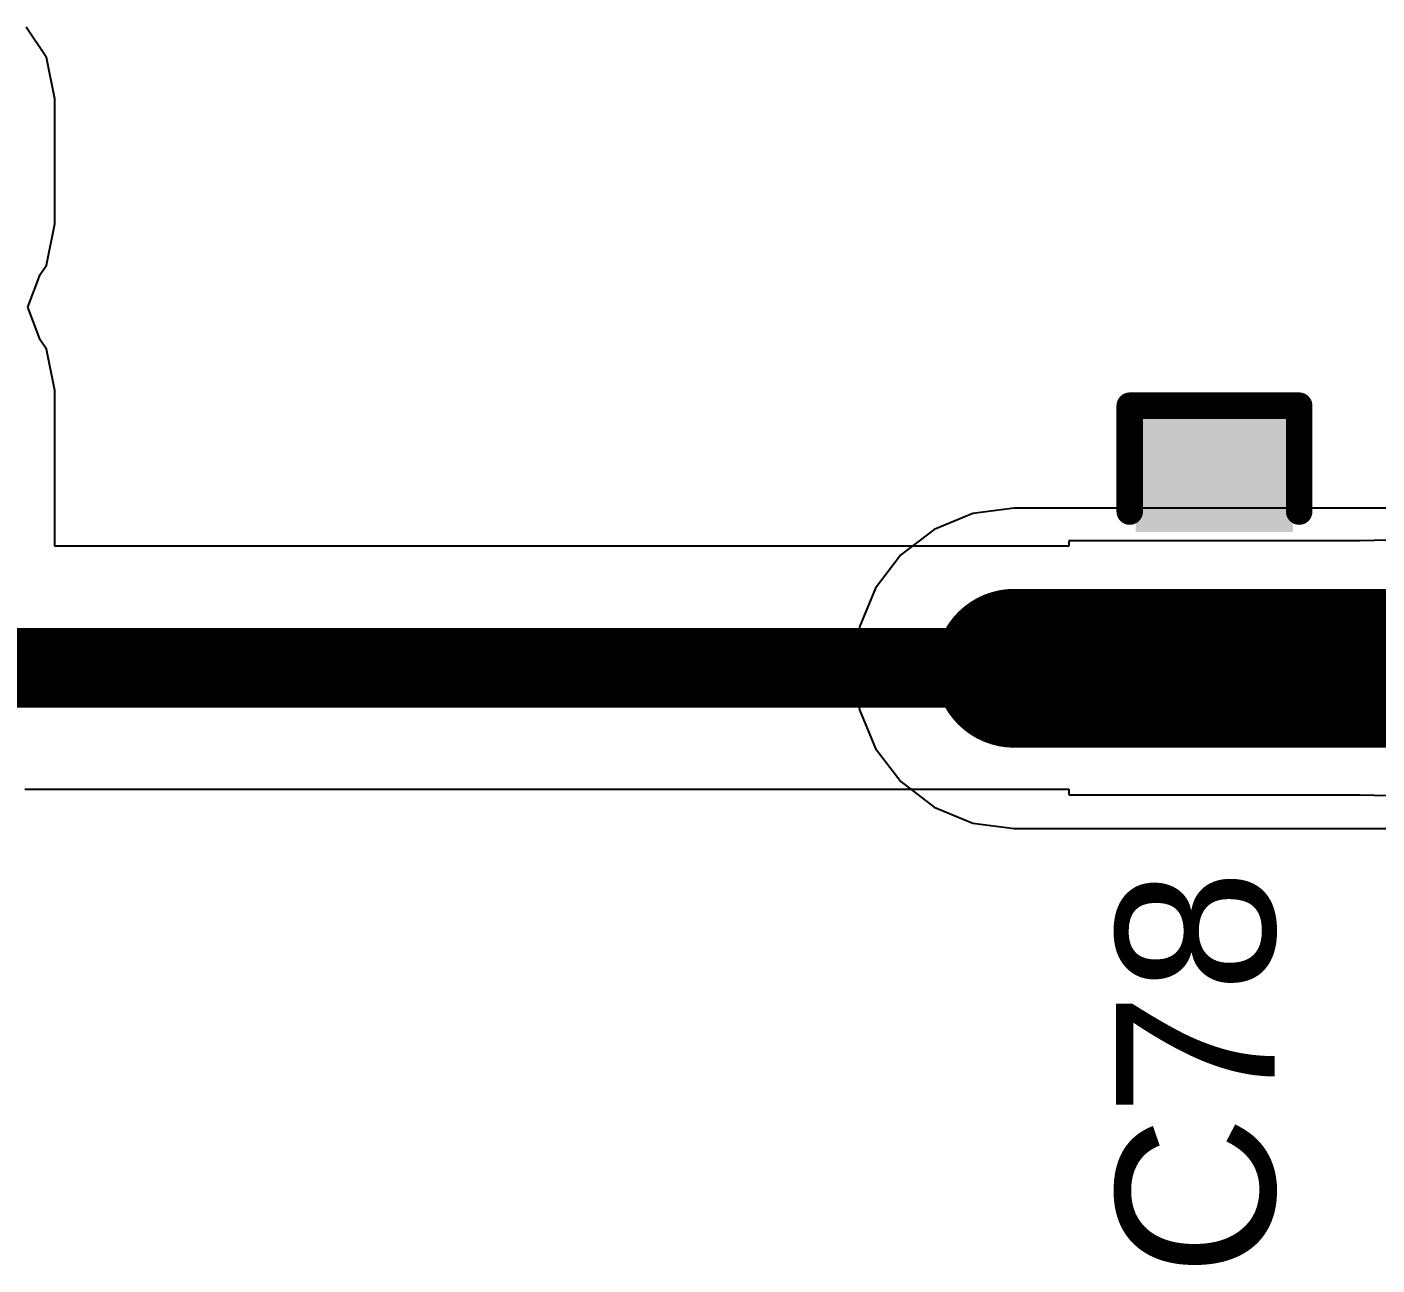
# Model space of a CAD drawing. Header units: inches. Extents: x -3 to 195, y 0 to 199.
# Drawn here: x 2.4994 to 2.7543, y 3.7621 to 3.9959 of the extents above; entities that cross this region are included whole.
import ezdxf

# ---------------------------------------------------------------- set-up
doc = ezdxf.new("R2010")
doc.units = ezdxf.units.IN
doc.header["$MEASUREMENT"] = 0
for name, color, linetype in [('Bottom Layer', 5, 'Continuous'), ('Drill Drawing', 1, 'Continuous'), ('Top Layer', 1, 'Continuous'), ('Top Overlay', 2, 'Continuous'), ('Top Paste', 8, 'Continuous'), ('Top Solder', 216, 'Continuous'), ('Via Holes', 16, 'Continuous')]:
    doc.layers.add(name, color=color, linetype=linetype)
doc.styles.add('Arial', font='', dxfattribs={"height": 0.2})
doc.styles.get('Arial').set_extended_font_data('Arial')

# ---------------------------------------------------------------- blocks, each defined once
blk = doc.blocks.new('C___0402_131')
at = {"layer": 'Top Layer'}
for points in [[(-0.0275, -0.0125), (-0.0275, 0.0125), (-0.0095, 0.0125), (-0.0095, -0.0125)], [(0.0095, -0.0125), (0.0095, 0.0125), (0.0275, 0.0125), (0.0275, -0.0125)]]:
    blk.add_hatch(color=1, dxfattribs=at).paths.add_polyline_path(points)
at = {"layer": 'Top Paste'}
for points in [[(-0.0275, -0.0125), (-0.0275, 0.0125), (-0.0095, 0.0125), (-0.0095, -0.0125)], [(0.0095, -0.0125), (0.0095, 0.0125), (0.0275, 0.0125), (0.0275, -0.0125)]]:
    blk.add_hatch(color=8, dxfattribs=at).paths.add_polyline_path(points)
at = {"layer": 'Top Solder'}
for points in [[(-0.02986, -0.01486), (-0.02986, 0.01486), (-0.00714, 0.01486), (-0.00714, -0.01486)], [(0.00714, -0.01486), (0.00714, 0.01486), (0.02986, 0.01486), (0.02986, -0.01486)]]:
    blk.add_hatch(color=216, dxfattribs=at).paths.add_polyline_path(points)
at = {"layer": 'Top Overlay'}
for points in [[(-0.031, 0.016, 0.005, 0.005, 0), (-0.031, -0.016, 0.005, 0.005, 0)], [(-0.031, 0.016, 0.005, 0.005, 0), (-0.011, 0.016, 0.005, 0.005, 0)], [(0.011, 0.016, 0.005, 0.005, 0), (0.031, 0.016, 0.005, 0.005, 0)], [(0.031, 0.016, 0.005, 0.005, 0), (0.031, -0.016, 0.005, 0.005, 0)], [(-0.031, -0.016, 0.005, 0.005, 0), (-0.011, -0.016, 0.005, 0.005, 0)], [(0.011, -0.016, 0.005, 0.005, 0), (0.031, -0.016, 0.005, 0.005, 0)]]:
    blk.add_lwpolyline(points, format="xyseb", dxfattribs=at)
for points in [[(-0.03225, 0.016, 0.0025, 0.0025, 1), (-0.02975, 0.016, 0.0025, 0.0025, 1)], [(-0.03225, 0.016, 0.0025, 0.0025, 1), (-0.02975, 0.016, 0.0025, 0.0025, 1)], [(-0.01225, 0.016, 0.0025, 0.0025, 1), (-0.00975, 0.016, 0.0025, 0.0025, 1)], [(0.00975, 0.016, 0.0025, 0.0025, 1), (0.01225, 0.016, 0.0025, 0.0025, 1)], [(0.02975, 0.016, 0.0025, 0.0025, 1), (0.03225, 0.016, 0.0025, 0.0025, 1)], [(0.02975, 0.016, 0.0025, 0.0025, 1), (0.03225, 0.016, 0.0025, 0.0025, 1)], [(-0.03225, -0.016, 0.0025, 0.0025, 1), (-0.02975, -0.016, 0.0025, 0.0025, 1)], [(-0.03225, -0.016, 0.0025, 0.0025, 1), (-0.02975, -0.016, 0.0025, 0.0025, 1)], [(-0.01225, -0.016, 0.0025, 0.0025, 1), (-0.00975, -0.016, 0.0025, 0.0025, 1)], [(0.00975, -0.016, 0.0025, 0.0025, 1), (0.01225, -0.016, 0.0025, 0.0025, 1)], [(0.02975, -0.016, 0.0025, 0.0025, 1), (0.03225, -0.016, 0.0025, 0.0025, 1)], [(0.02975, -0.016, 0.0025, 0.0025, 1), (0.03225, -0.016, 0.0025, 0.0025, 1)]]:
    blk.add_lwpolyline(points, format="xyseb", close=True, dxfattribs=at)

msp = doc.modelspace()

# ---------------------------------------------------------------- hatches: boundary and pattern name
at = {"layer": 'Bottom Layer'}
h = msp.add_hatch(color=5, dxfattribs=at)
edge = h.paths.add_edge_path()
edge.add_arc((2.68579, 3.87482), 0.01181, 0, 360)
at = {"layer": 'Top Layer'}
h = msp.add_hatch(color=1, dxfattribs=at)
edge = h.paths.add_edge_path()
edge.add_arc((2.68579, 3.87482), 0.01181, 0, 360)
at = {"layer": 'Via Holes'}
h = msp.add_hatch(color=7, dxfattribs=at)
edge = h.paths.add_edge_path()
edge.add_arc((2.68579, 3.87482), 0.00591, 0, 360)

# ---------------------------------------------------------------- linework, layer by layer
at = {"layer": 'Bottom Layer'}
for p, q in [((2.67796, 3.90405), (2.67066, 3.90102)), ((2.68579, 3.90508), (2.67796, 3.90405)), ((3.30903, 3.90508), (2.68579, 3.90508)), ((2.67066, 3.90102), (2.6644, 3.89622)), ((2.6644, 3.89622), (2.65959, 3.88995)), ((2.65959, 3.88995), (2.65657, 3.88265)), ((2.65657, 3.88265), (2.65553, 3.87482)), ((2.65553, 3.87482), (2.65657, 3.86699)), ((2.65657, 3.86699), (2.65959, 3.85969)), ((2.65959, 3.85969), (2.6644, 3.85342)), ((2.6644, 3.85342), (2.67066, 3.84861)), ((2.67066, 3.84861), (2.67796, 3.84559)), ((2.67796, 3.84559), (2.68579, 3.84456)), ((2.68579, 3.84456), (3.30903, 3.84456))]:
    msp.add_line(p, q, dxfattribs=at)
msp.add_lwpolyline([(2.68579, 3.87482, 0.03, 0.03, 0), (3, 3.87482, 0.03, 0.03, 0)], format="xyseb", dxfattribs=at)
msp.add_lwpolyline([(2.67829, 3.87482, 0.015, 0.015, 1), (2.69329, 3.87482, 0.015, 0.015, 1)], format="xyseb", close=True, dxfattribs=at)
at = {"layer": 'Drill Drawing'}
for points in [[(2.68079, 3.87982, 0.002, 0.002, 0), (2.68079, 3.88482, 0.002, 0.002, 0)], [(2.68079, 3.88482, 0.002, 0.002, 0), (2.69079, 3.88482, 0.002, 0.002, 0)], [(2.69079, 3.87982, 0.002, 0.002, 0), (2.69079, 3.88482, 0.002, 0.002, 0)], [(2.67579, 3.86982, 0.002, 0.002, 0), (2.67579, 3.87982, 0.002, 0.002, 0)], [(2.67579, 3.87982, 0.002, 0.002, 0), (2.68079, 3.87982, 0.002, 0.002, 0)], [(2.68279, 3.87782, 0.002, 0.002, 0), (2.68279, 3.88082, 0.002, 0.002, 0)], [(2.68279, 3.88082, 0.002, 0.002, 0), (2.68879, 3.88082, 0.002, 0.002, 0)], [(2.68879, 3.87782, 0.002, 0.002, 0), (2.68879, 3.88082, 0.002, 0.002, 0)], [(2.69079, 3.87982, 0.002, 0.002, 0), (2.69579, 3.87982, 0.002, 0.002, 0)], [(2.69579, 3.86982, 0.002, 0.002, 0), (2.69579, 3.87982, 0.002, 0.002, 0)], [(2.67979, 3.87182, 0.002, 0.002, 0), (2.67979, 3.87782, 0.002, 0.002, 0)], [(2.67979, 3.87782, 0.002, 0.002, 0), (2.68279, 3.87782, 0.002, 0.002, 0)], [(2.68879, 3.87782, 0.002, 0.002, 0), (2.69179, 3.87782, 0.002, 0.002, 0)], [(2.69179, 3.87182, 0.002, 0.002, 0), (2.69179, 3.87782, 0.002, 0.002, 0)], [(2.67979, 3.87182, 0.002, 0.002, 0), (2.68279, 3.87182, 0.002, 0.002, 0)], [(2.68279, 3.86882, 0.002, 0.002, 0), (2.68279, 3.87182, 0.002, 0.002, 0)], [(2.68879, 3.87182, 0.002, 0.002, 0), (2.69179, 3.87182, 0.002, 0.002, 0)], [(2.68879, 3.86882, 0.002, 0.002, 0), (2.68879, 3.87182, 0.002, 0.002, 0)], [(2.67579, 3.86982, 0.002, 0.002, 0), (2.68079, 3.86982, 0.002, 0.002, 0)], [(2.68079, 3.86482, 0.002, 0.002, 0), (2.68079, 3.86982, 0.002, 0.002, 0)], [(2.69079, 3.86982, 0.002, 0.002, 0), (2.69579, 3.86982, 0.002, 0.002, 0)], [(2.69079, 3.86482, 0.002, 0.002, 0), (2.69079, 3.86982, 0.002, 0.002, 0)], [(2.68279, 3.86882, 0.002, 0.002, 0), (2.68879, 3.86882, 0.002, 0.002, 0)], [(2.68079, 3.86482, 0.002, 0.002, 0), (2.69079, 3.86482, 0.002, 0.002, 0)]]:
    msp.add_lwpolyline(points, format="xyseb", dxfattribs=at)
for points in [[(2.68029, 3.88482, 0.001, 0.001, 1), (2.68129, 3.88482, 0.001, 0.001, 1)], [(2.68029, 3.88482, 0.001, 0.001, 1), (2.68129, 3.88482, 0.001, 0.001, 1)], [(2.69029, 3.88482, 0.001, 0.001, 1), (2.69129, 3.88482, 0.001, 0.001, 1)], [(2.69029, 3.88482, 0.001, 0.001, 1), (2.69129, 3.88482, 0.001, 0.001, 1)], [(2.67529, 3.87982, 0.001, 0.001, 1), (2.67629, 3.87982, 0.001, 0.001, 1)], [(2.67529, 3.87982, 0.001, 0.001, 1), (2.67629, 3.87982, 0.001, 0.001, 1)], [(2.68029, 3.87982, 0.001, 0.001, 1), (2.68129, 3.87982, 0.001, 0.001, 1)], [(2.68029, 3.87982, 0.001, 0.001, 1), (2.68129, 3.87982, 0.001, 0.001, 1)], [(2.68229, 3.88082, 0.001, 0.001, 1), (2.68329, 3.88082, 0.001, 0.001, 1)], [(2.68229, 3.88082, 0.001, 0.001, 1), (2.68329, 3.88082, 0.001, 0.001, 1)], [(2.68829, 3.88082, 0.001, 0.001, 1), (2.68929, 3.88082, 0.001, 0.001, 1)], [(2.68829, 3.88082, 0.001, 0.001, 1), (2.68929, 3.88082, 0.001, 0.001, 1)], [(2.69029, 3.87982, 0.001, 0.001, 1), (2.69129, 3.87982, 0.001, 0.001, 1)], [(2.69029, 3.87982, 0.001, 0.001, 1), (2.69129, 3.87982, 0.001, 0.001, 1)], [(2.69529, 3.87982, 0.001, 0.001, 1), (2.69629, 3.87982, 0.001, 0.001, 1)], [(2.69529, 3.87982, 0.001, 0.001, 1), (2.69629, 3.87982, 0.001, 0.001, 1)], [(2.67929, 3.87782, 0.001, 0.001, 1), (2.68029, 3.87782, 0.001, 0.001, 1)], [(2.67929, 3.87782, 0.001, 0.001, 1), (2.68029, 3.87782, 0.001, 0.001, 1)], [(2.68229, 3.87782, 0.001, 0.001, 1), (2.68329, 3.87782, 0.001, 0.001, 1)], [(2.68229, 3.87782, 0.001, 0.001, 1), (2.68329, 3.87782, 0.001, 0.001, 1)], [(2.68829, 3.87782, 0.001, 0.001, 1), (2.68929, 3.87782, 0.001, 0.001, 1)], [(2.68829, 3.87782, 0.001, 0.001, 1), (2.68929, 3.87782, 0.001, 0.001, 1)], [(2.69129, 3.87782, 0.001, 0.001, 1), (2.69229, 3.87782, 0.001, 0.001, 1)], [(2.69129, 3.87782, 0.001, 0.001, 1), (2.69229, 3.87782, 0.001, 0.001, 1)], [(2.67929, 3.87182, 0.001, 0.001, 1), (2.68029, 3.87182, 0.001, 0.001, 1)], [(2.67929, 3.87182, 0.001, 0.001, 1), (2.68029, 3.87182, 0.001, 0.001, 1)], [(2.68229, 3.87182, 0.001, 0.001, 1), (2.68329, 3.87182, 0.001, 0.001, 1)], [(2.68229, 3.87182, 0.001, 0.001, 1), (2.68329, 3.87182, 0.001, 0.001, 1)], [(2.68829, 3.87182, 0.001, 0.001, 1), (2.68929, 3.87182, 0.001, 0.001, 1)], [(2.68829, 3.87182, 0.001, 0.001, 1), (2.68929, 3.87182, 0.001, 0.001, 1)], [(2.69129, 3.87182, 0.001, 0.001, 1), (2.69229, 3.87182, 0.001, 0.001, 1)], [(2.69129, 3.87182, 0.001, 0.001, 1), (2.69229, 3.87182, 0.001, 0.001, 1)], [(2.67529, 3.86982, 0.001, 0.001, 1), (2.67629, 3.86982, 0.001, 0.001, 1)], [(2.67529, 3.86982, 0.001, 0.001, 1), (2.67629, 3.86982, 0.001, 0.001, 1)], [(2.68029, 3.86982, 0.001, 0.001, 1), (2.68129, 3.86982, 0.001, 0.001, 1)], [(2.68029, 3.86982, 0.001, 0.001, 1), (2.68129, 3.86982, 0.001, 0.001, 1)], [(2.69029, 3.86982, 0.001, 0.001, 1), (2.69129, 3.86982, 0.001, 0.001, 1)], [(2.69029, 3.86982, 0.001, 0.001, 1), (2.69129, 3.86982, 0.001, 0.001, 1)], [(2.69529, 3.86982, 0.001, 0.001, 1), (2.69629, 3.86982, 0.001, 0.001, 1)], [(2.69529, 3.86982, 0.001, 0.001, 1), (2.69629, 3.86982, 0.001, 0.001, 1)], [(2.68229, 3.86882, 0.001, 0.001, 1), (2.68329, 3.86882, 0.001, 0.001, 1)], [(2.68229, 3.86882, 0.001, 0.001, 1), (2.68329, 3.86882, 0.001, 0.001, 1)], [(2.68829, 3.86882, 0.001, 0.001, 1), (2.68929, 3.86882, 0.001, 0.001, 1)], [(2.68829, 3.86882, 0.001, 0.001, 1), (2.68929, 3.86882, 0.001, 0.001, 1)], [(2.68029, 3.86482, 0.001, 0.001, 1), (2.68129, 3.86482, 0.001, 0.001, 1)], [(2.68029, 3.86482, 0.001, 0.001, 1), (2.68129, 3.86482, 0.001, 0.001, 1)], [(2.69029, 3.86482, 0.001, 0.001, 1), (2.69129, 3.86482, 0.001, 0.001, 1)], [(2.69029, 3.86482, 0.001, 0.001, 1), (2.69129, 3.86482, 0.001, 0.001, 1)]]:
    msp.add_lwpolyline(points, format="xyseb", close=True, dxfattribs=at)
at = {"layer": 'Top Layer'}
for p, q in [((2.50305, 3.99017), (2.49921, 3.99592)), ((2.50461, 3.98237), (2.50305, 3.99017)), ((2.50461, 3.95875), (2.50461, 3.98237)), ((2.50305, 3.95094), (2.50461, 3.95875)), ((2.4995, 3.943), (2.50186, 3.94916)), ((2.50186, 3.94916), (2.50305, 3.95094)), ((2.50186, 3.93684), (2.4995, 3.943)), ((2.50305, 3.93506), (2.50186, 3.93684)), ((2.50461, 3.92725), (2.50305, 3.93506)), ((2.50461, 3.89786), (2.50461, 3.92725)), ((2.7511, 3.89891), (2.6961, 3.89891)), ((2.6961, 3.89891), (2.6961, 3.89786)), ((2.75903, 3.89907), (2.7511, 3.89891)), ((2.7511, 3.89891), (2.7511, 3.89891)), ((2.6961, 3.89786), (2.50461, 3.89786)), ((2.49895, 3.85197), (2.6961, 3.85197)), ((2.6961, 3.85197), (2.6961, 3.85091)), ((2.6961, 3.85091), (2.7511, 3.85091)), ((2.7511, 3.85091), (2.7511, 3.85091)), ((2.7511, 3.85091), (2.75903, 3.85076))]:
    msp.add_line(p, q, dxfattribs=at)
for points in [[(2.46847, 3.87491, 0.015, 0.015, 0), (2.7236, 3.87491, 0.015, 0.015, 0)], [(2.7236, 3.87491, 0.015, 0.015, 0), (2.78153, 3.87491, 0.015, 0.015, 0)]]:
    msp.add_lwpolyline(points, format="xyseb", dxfattribs=at)
msp.add_lwpolyline([(2.71985, 3.87491, 0.0075, 0.0075, 1), (2.72735, 3.87491, 0.0075, 0.0075, 1)], format="xyseb", close=True, dxfattribs=at)
msp.add_lwpolyline([(2.71985, 3.87491, 0.0075, 0.0075, 1), (2.72735, 3.87491, 0.0075, 0.0075, 1)], format="xyseb", close=True, dxfattribs=at)

# ---------------------------------------------------------------- block references
at = {"rotation": 90}
msp.add_blockref('C___0402_131', (2.7236, 3.89341), dxfattribs=at)

# ---------------------------------------------------------------- texts
at = {"layer": 'Top Overlay', "style": 'Arial'}
msp.add_text('C78', height=0.03, rotation=90, dxfattribs=at).set_placement((2.735, 3.76001))

doc.saveas('drawing.dxf')
